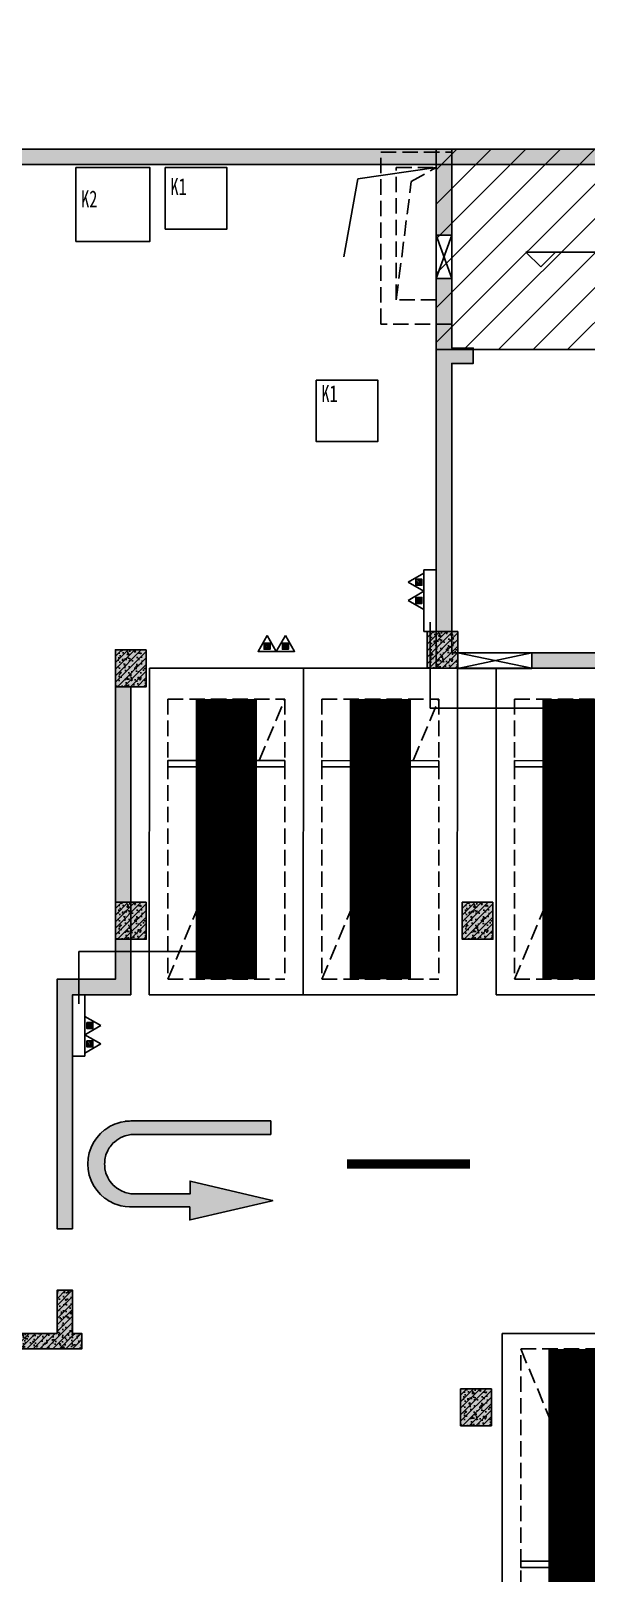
# Model space of a CAD drawing. Extents: x -1338203 to 1886333, y -783476 to 1038610.
# Drawn here: x 571504 to 580519, y 271657 to 296699 of the extents above; entities that cross this region are included whole.
import ezdxf

# ---------------------------------------------------------------- set-up
doc = ezdxf.new("R2010")
doc.units = 0
doc.header["$LTSCALE"] = 1000
doc.header["$MEASUREMENT"] = 0
for name, pattern in [('A-001-人防参照B1$0$DASH', [0.35, 0.25, -0.1]), ('A-001-平面B2$0$__DASH', [0.35, 0.25, -0.1]), ('DASH', [0.35, 0.25, -0.1])]:
    doc.linetypes.add(name, pattern=pattern)
for name, color, linetype in [('$0$0A-O-HOLE', 52, 'Continuous'), ('0A-P-PKNG-LINE', 9, 'Continuous'), ('A-001-车位参照B1$0$A-001-车位参照B1$0$0A-P-PKNG-CAR(A)', 43, 'Continuous'), ('A-15-平面B1$0$0A-A-SYMB-ELEV', 150, 'Continuous'), ('A-FIRE', 7, 'Continuous'), ('p-a-regular', 5, 'Continuous'), ('S-15-柱墙B1_1$0$0S-CW-HATCH', 251, 'Continuous'), ('S-15-柱墙B1_1$0$0S-CW-HATCH-UP', 251, 'Continuous'), ('S-15-柱墙B1_1$0$0S-CW-LINE', 72, 'Continuous'), ('S-15-柱墙B1_1$0$0S-S-HOLE', 55, 'Continuous'), ('S001地下一墙柱$0$S001地下一墙柱$0$0S-CC-LINE', 52, 'Continuous'), ('S001地下一墙柱$0$S001地下一墙柱$0$0S-CW-HATCH', 251, 'Continuous'), ('S001地下一墙柱$0$S001地下一墙柱$0$0S-CW-HATCH-UP', 251, 'Continuous'), ('S001地下一墙柱$0$S001地下一墙柱$0$0S-CW-LINE', 72, 'Continuous'), ('中心线', 42, 'Continuous'), ('可见线', 7, 'Continuous'), ('地面指向箭头', 7, 'Continuous'), ('负一层消火栓$0$0P-ACC-FH', 7, 'Continuous'), ('负一层消火栓$0$0P-DIM-FH', 3, 'Continuous'), ('负一层消火栓$0$0P-EQUIP-FH', 7, 'Continuous')]:
    doc.layers.add(name, color=color, linetype=linetype)
doc.layers.add('A-001-主楼组合参照B1$0$0A-X-AREA', color=6, linetype='Continuous', plot=False)
doc.layers.add('A-001-平面参照B1$0$A-001-主楼组合参照B1$0$0A-X-AREA', color=6, linetype='Continuous', plot=False)
doc.styles.add('仿宋_GB2312', font='simfang.ttf', dxfattribs={"width": 0.7, "height": 4})
pattern_1 = [(45, (-766365.37, -306889.07), (-53.033009, 53.033009), []), (50, (-766365.37, -306889.07), (215.178055, -18.82564), [22.5, -247.5]), (355, (-766365.37, -306889.07), (-41.6254, 225.65764), [18, -198]), (100.4514, (-766347.44, -306890.64), (173.552815, 206.83186), [19.12206, -210.34263]), (46.1842, (-766365.37, -306829.07), (320.17231, -49.6557), [33.75, -371.25]), (96.6356, (-766338.7, -306833.2), (280.39881, 292.23536), [28.68309, -315.5139]), (351.1842, (-766365.37, -306829.07), (280.39858, 292.23558), [27, -297]), (21, (-766335.37, -306844.07), (179.072116, -120.785667), [22.5, -247.5]), (326, (-766335.37, -306844.07), (72.9946, 217.54501), [18, -198]), (71.4514, (-766320.44, -306854.14), (252.06679, 96.75915), [19.12206, -210.34263]), (37.5, (-766365.37, -306889.07), (3.647957, 99.868156), [0, -195.6, 0, -201, 0, -198.75]), (7.5, (-766365.37, -306889.07), (78.920861, 118.323514), [0, -114.6, 0, -191.1, 0, -75.75]), (327.5, (-766432.27, -306889.07), (160.146731, -6.766462), [0, -75, 0, -234, 0, -310.5]), (317.5, (-766462.27, -306889.07), (174.95585, 30.031495), [0, -97.5, 0, -155.4, 0, -220.5])]

# ---------------------------------------------------------------- blocks, each defined once
blk = doc.blocks.new('A-001-平面参照B1')
at = {"layer": 'A-001-平面参照B1$0$A-001-主楼组合参照B1$0$0A-X-AREA'}
blk.add_lwpolyline([(-188279, -12110), (-188279, -15590)], dxfattribs=at)
blk = doc.blocks.new('A$C2C814229')
at = {"layer": '$0$0A-O-HOLE', "linetype": 'DASH'}
blk.add_lwpolyline([(-188929, -12407), (-188279, -12407), (-188279, -14558), (-188929, -14558)], close=True, dxfattribs=at)
blk.add_lwpolyline([(-188929, -14558), (-188686, -12637), (-188279, -12408)], dxfattribs=at)
blk = doc.blocks.new('A-001-人防参照B1')
at = {"linetype": 'A-001-人防参照B1$0$DASH'}
for points in [[(-188029, -14950), (-189179, -14950), (-189179, -12160), (-188029, -12160)], [(-188279, -14558), (-188929, -14558), (-188929, -12410), (-188279, -12410)]]:
    blk.add_lwpolyline(points, close=True, dxfattribs=at)
blk.add_lwpolyline([(-189779, -13860), (-189551, -12594), (-188279, -12410)])
blk = doc.blocks.new('S-15-柱墙B1_1', base_point=(-588474, -346969))
at = {"layer": 'S-15-柱墙B1_1$0$0S-CW-HATCH'}
h = blk.add_hatch(color=256, dxfattribs=at)
h.dxf.hatch_style = 1
h.paths.add_polyline_path([(-555084, -357159), (-555084, -356909), (-555534, -356909), (-555534, -353429), (-555784, -353429), (-555784, -357709), (-557824, -357709), (-557824, -357959), (-555534, -357959), (-555534, -357159)])
h.paths.add_polyline_path([(-551715, -357159), (-551715, -356909), (-554084, -356909), (-554084, -357159)])
h.paths.add_polyline_path([(-560414, -348869), (-560614, -348869), (-560614, -349469), (-559634, -349469), (-559634, -349269), (-560414, -349269)], flags=17)
h.paths.add_polyline_path([(-584784, -348869), (-584984, -348869), (-584984, -349269), (-585764, -349269), (-585764, -349469), (-584784, -349469)], flags=17)
h.paths.add_polyline_path([(-600324, -350829), (-600574, -350829), (-600574, -357159), (-600224, -357160), (-600224, -356909), (-600324, -356909), (-600324, -352209), (-599974, -352209), (-599974, -351959), (-600324, -351959)])
h.paths.add_polyline_path([(-545074, -355509), (-544824, -355509), (-544824, -356609), (-545074, -356609), (-545074, -356909), (-548299, -356909), (-548299, -355969), (-548549, -355969), (-548549, -356909), (-550365, -356909), (-550365, -357159), (-544824, -357159), (-544824, -350829), (-545074, -350829), (-545074, -350129), (-544824, -350129), (-544824, -348729), (-554984, -348729), (-554984, -347379), (-556764, -347379), (-556764, -346809), (-560084, -346809), (-560084, -347309), (-562464, -347309), (-562464, -348729), (-582934, -348729), (-582934, -347309), (-585314, -347309), (-585314, -346809), (-588634, -346809), (-588634, -347379), (-590414, -347379), (-590414, -348729), (-600574, -348729), (-600574, -350129), (-600324, -350129), (-600324, -348979), (-592984, -348979), (-592984, -351959), (-593314, -351959), (-593314, -352209), (-592734, -352209), (-592734, -348979), (-590364, -348979), (-590364, -349819), (-590164, -349819), (-590164, -347629), (-588584, -347629), (-588584, -350409), (-588384, -350409), (-588384, -347059), (-585564, -347059), (-585564, -347559), (-584984, -347559), (-584984, -348069), (-584784, -348069), (-584784, -347559), (-583184, -347559), (-583184, -349819), (-582984, -349819), (-582984, -348979), (-580614, -348979), (-580614, -352209), (-580034, -352209), (-580034, -351959), (-580364, -351959), (-580364, -348979), (-574424, -348979), (-574424, -348729), (-573624, -348729), (-573624, -348979), (-573024, -348979), (-573024, -351959), (-573374, -351959), (-573374, -352209), (-572774, -352209), (-572774, -348979), (-572624, -348979), (-572624, -352209), (-572024, -352209), (-572024, -351959), (-572374, -351959), (-572374, -348979), (-565034, -348979), (-565034, -351959), (-565364, -351959), (-565364, -352209), (-564784, -352209), (-564784, -348979), (-562414, -348979), (-562414, -349819), (-562214, -349819), (-562214, -347559), (-560614, -347559), (-560614, -348069), (-560414, -348069), (-560414, -347559), (-559834, -347559), (-559834, -347059), (-557014, -347059), (-557014, -350409), (-556814, -350409), (-556814, -347629), (-555234, -347629), (-555234, -349819), (-555034, -349819), (-555034, -348979), (-552664, -348979), (-552664, -352209), (-552084, -352209), (-552084, -351959), (-552414, -351959), (-552414, -348979), (-545074, -348979), (-545074, -351959), (-545424, -351959), (-545424, -352209), (-545074, -352209)])
h = blk.add_hatch(color=256, dxfattribs=at)
h.dxf.hatch_style = 1
h.paths.add_polyline_path([(-597099, -356909), (-597099, -355059), (-596849, -355059), (-596849, -356909), (-591889, -356909), (-591889, -357159), (-599024, -357160), (-599024, -356909)])
at = {"layer": 'S-15-柱墙B1_1$0$0S-CW-HATCH-UP'}
h = blk.add_hatch(dxfattribs=at)
h.set_pattern_fill('钢筋混凝土', color=256, scale=30)
h.set_pattern_definition([(45, (0, 0), (-53.0330086, 53.0330086), []), (50, (0, 0), (215.178055, -18.82564), [22.5, -247.5]), (355, (0, 0), (-41.6254, 225.65764), [18, -198]), (100.4514, (17.93, -1.57), (173.552815, 206.83186), [19.12206, -210.342634]), (46.1842, (0, 60), (320.17231, -49.6557), [33.75, -371.25]), (96.6356, (26.68, 55.86), (280.39881, 292.23536), [28.68309, -315.5139]), (351.1842, (0, 60), (280.39858, 292.23558), [27, -297]), (21, (30, 45), (179.072116, -120.785667), [22.5, -247.5]), (326, (30, 45), (72.9946, 217.545014), [18, -198]), (71.4514, (44.92, 34.93), (252.06679, 96.75915), [19.12206, -210.342634]), (37.5, (0, 0), (3.647957, 99.868156), [0, -195.6, 0, -201, 0, -198.75]), (7.5, (0, 0), (78.920861, 118.323514), [0, -114.6, 0, -191.1, 0, -75.75]), (327.5, (-66.9, 0), (160.146731, -6.7664615), [0, -75, 0, -234, 0, -310.5]), (317.5, (-96.9, 0), (174.95585, 30.031495), [0, -97.5, 0, -155.4, 0, -220.5])])
h.paths.add_polyline_path([(-555084, -357159), (-555084, -356909), (-555534, -356909), (-555534, -353429), (-555784, -353429), (-555784, -357709), (-557824, -357709), (-557824, -357959), (-555534, -357959), (-555534, -357159)])
h.paths.add_polyline_path([(-551715, -357159), (-551715, -356909), (-554084, -356909), (-554084, -357159)])
h.paths.add_polyline_path([(-560414, -348869), (-560614, -348869), (-560614, -349469), (-559634, -349469), (-559634, -349269), (-560414, -349269)], flags=17)
h.paths.add_polyline_path([(-584784, -348869), (-584984, -348869), (-584984, -349269), (-585764, -349269), (-585764, -349469), (-584784, -349469)], flags=17)
h.paths.add_polyline_path([(-600324, -350829), (-600574, -350829), (-600574, -357159), (-600224, -357160), (-600224, -356909), (-600324, -356909), (-600324, -352209), (-599974, -352209), (-599974, -351959), (-600324, -351959)])
h.paths.add_polyline_path([(-545074, -355509), (-544824, -355509), (-544824, -356609), (-545074, -356609), (-545074, -356909), (-548299, -356909), (-548299, -355969), (-548549, -355969), (-548549, -356909), (-550365, -356909), (-550365, -357159), (-544824, -357159), (-544824, -350829), (-545074, -350829), (-545074, -350129), (-544824, -350129), (-544824, -348729), (-554984, -348729), (-554984, -347379), (-556764, -347379), (-556764, -346809), (-560084, -346809), (-560084, -347309), (-562464, -347309), (-562464, -348729), (-582934, -348729), (-582934, -347309), (-585314, -347309), (-585314, -346809), (-588634, -346809), (-588634, -347379), (-590414, -347379), (-590414, -348729), (-600574, -348729), (-600574, -350129), (-600324, -350129), (-600324, -348979), (-592984, -348979), (-592984, -351959), (-593314, -351959), (-593314, -352209), (-592734, -352209), (-592734, -348979), (-590364, -348979), (-590364, -349819), (-590164, -349819), (-590164, -347629), (-588584, -347629), (-588584, -350409), (-588384, -350409), (-588384, -347059), (-585564, -347059), (-585564, -347559), (-584984, -347559), (-584984, -348069), (-584784, -348069), (-584784, -347559), (-583184, -347559), (-583184, -349819), (-582984, -349819), (-582984, -348979), (-580614, -348979), (-580614, -352209), (-580034, -352209), (-580034, -351959), (-580364, -351959), (-580364, -348979), (-574424, -348979), (-574424, -348729), (-573624, -348729), (-573624, -348979), (-573024, -348979), (-573024, -351959), (-573374, -351959), (-573374, -352209), (-572774, -352209), (-572774, -348979), (-572624, -348979), (-572624, -352209), (-572024, -352209), (-572024, -351959), (-572374, -351959), (-572374, -348979), (-565034, -348979), (-565034, -351959), (-565364, -351959), (-565364, -352209), (-564784, -352209), (-564784, -348979), (-562414, -348979), (-562414, -349819), (-562214, -349819), (-562214, -347559), (-560614, -347559), (-560614, -348069), (-560414, -348069), (-560414, -347559), (-559834, -347559), (-559834, -347059), (-557014, -347059), (-557014, -350409), (-556814, -350409), (-556814, -347629), (-555234, -347629), (-555234, -349819), (-555034, -349819), (-555034, -348979), (-552664, -348979), (-552664, -352209), (-552084, -352209), (-552084, -351959), (-552414, -351959), (-552414, -348979), (-545074, -348979), (-545074, -351959), (-545424, -351959), (-545424, -352209), (-545074, -352209)])
h = blk.add_hatch(dxfattribs=at)
h.set_pattern_fill('钢筋混凝土', color=256, scale=30)
h.set_pattern_definition([(45, (0, 0), (-53.0330086, 53.0330086), []), (50, (0, 0), (215.178055, -18.82564), [22.5, -247.5]), (355, (0, 0), (-41.6254, 225.65764), [18, -198]), (100.4514, (17.93, -1.57), (173.552815, 206.83186), [19.12206, -210.342634]), (46.1842, (0, 60), (320.17231, -49.6557), [33.75, -371.25]), (96.6356, (26.68, 55.86), (280.39881, 292.23536), [28.68309, -315.5139]), (351.1842, (0, 60), (280.39858, 292.23558), [27, -297]), (21, (30, 45), (179.072116, -120.785667), [22.5, -247.5]), (326, (30, 45), (72.9946, 217.545014), [18, -198]), (71.4514, (44.92, 34.93), (252.06679, 96.75915), [19.12206, -210.342634]), (37.5, (0, 0), (3.647957, 99.868156), [0, -195.6, 0, -201, 0, -198.75]), (7.5, (0, 0), (78.920861, 118.323514), [0, -114.6, 0, -191.1, 0, -75.75]), (327.5, (-66.9, 0), (160.146731, -6.7664615), [0, -75, 0, -234, 0, -310.5]), (317.5, (-96.9, 0), (174.95585, 30.031495), [0, -97.5, 0, -155.4, 0, -220.5])])
h.paths.add_polyline_path([(-597099, -356909), (-597099, -355059), (-596849, -355059), (-596849, -356909), (-591889, -356909), (-591889, -357159), (-599024, -357160), (-599024, -356909)])
at = {"layer": 'S-15-柱墙B1_1$0$0S-CW-LINE'}
for points in [[(-600324, -356909), (-600324, -352209), (-599974, -352209), (-599974, -351959), (-600324, -351959), (-600324, -348979), (-592984, -348979)], [(-590414, -348729), (-600574, -348729), (-600574, -357159), (-600224, -357160), (-600224, -356909), (-600324, -356909)], [(-597099, -356909), (-597099, -355059), (-596849, -355059), (-596849, -356909), (-591889, -356909), (-591889, -357159), (-599024, -357160), (-599024, -356909), (-597099, -356909)]]:
    blk.add_lwpolyline(points, dxfattribs=at)
at = {"layer": 'S-15-柱墙B1_1$0$0S-S-HOLE'}
for p, q in [((-600574, -350829), (-600324, -350129)), ((-600324, -350829), (-600574, -350129)), ((-600224, -357160), (-599024, -356909)), ((-599024, -357159), (-600224, -356909)), ((-599024, -357159), (-600224, -357159))]:
    blk.add_line(p, q, dxfattribs=at)
for points in [[(-600574, -350129), (-600324, -350129), (-600324, -350829), (-600574, -350829)], [(-600224, -356909), (-599024, -356909), (-599024, -357160), (-600224, -357160)]]:
    blk.add_lwpolyline(points, close=True, dxfattribs=at)
at = {"layer": 'S-15-柱墙B1_1$0$0S-S-HOLE', "flags": 128}
blk.add_lwpolyline([(-599024, -357159), (-599024, -356909), (-597099, -356909), (-597099, -355059), (-596849, -355059), (-596849, -356909), (-591889, -356909), (-591889, -357159), (-599024, -357159)], dxfattribs=at)
blk = doc.blocks.new('S001地下一墙柱')
at = {"layer": 'S001地下一墙柱$0$S001地下一墙柱$0$0S-CW-HATCH', "ltscale": 0.002}
h = blk.add_hatch(color=256, dxfattribs=at)
h.dxf.hatch_style = 1
h.paths.add_polyline_path([(-209035, -20410), (-209035, -12109), (-188029, -12109), (-188029, -12360), (-208785, -12359), (-208785, -20410)])
at = {"layer": 'S001地下一墙柱$0$S001地下一墙柱$0$0S-CW-HATCH'}
h = blk.add_hatch(color=256, dxfattribs=at)
h.dxf.hatch_style = 1
h.paths.add_polyline_path([(-187929, -19940), (-188429, -19940), (-188429, -20540), (-187929, -20540)])
h = blk.add_hatch(color=256, dxfattribs=at)
h.dxf.hatch_style = 1
h.paths.add_polyline_path([(-192988, -20240), (-193488, -20240), (-193488, -20840), (-192988, -20840)])
at = {"layer": 'S001地下一墙柱$0$S001地下一墙柱$0$0S-CW-HATCH', "ltscale": 0.002}
h = blk.add_hatch(color=256, dxfattribs=at)
h.dxf.hatch_style = 1
h.paths.add_polyline_path([(-194184, -29640), (-194184, -25840), (-193238, -25840), (-193238, -20840), (-193488, -20840), (-193488, -25590), (-194434, -25590), (-194434, -29640)])
at = {"layer": 'S001地下一墙柱$0$S001地下一墙柱$0$0S-CW-HATCH'}
h = blk.add_hatch(color=256, dxfattribs=at)
h.dxf.hatch_style = 1
h.paths.add_polyline_path([(-192988, -24340), (-193488, -24340), (-193488, -24940), (-192988, -24940)])
h = blk.add_hatch(color=256, dxfattribs=at)
h.dxf.hatch_style = 1
h.paths.add_polyline_path([(-187359, -24340), (-187859, -24340), (-187859, -24940), (-187359, -24940)])
at = {"layer": 'S001地下一墙柱$0$S001地下一墙柱$0$0S-CW-HATCH', "ltscale": 0.002}
h = blk.add_hatch(color=256, dxfattribs=at)
h.dxf.hatch_style = 1
h.paths.add_polyline_path([(-198825, -31090), (-198825, -31590), (-194034, -31590), (-194034, -31340), (-194184, -31340), (-194184, -30640), (-194434, -30640), (-194434, -31340), (-198350, -31340), (-198350, -31090)])
at = {"layer": 'S001地下一墙柱$0$S001地下一墙柱$0$0S-CW-HATCH'}
h = blk.add_hatch(color=256, dxfattribs=at)
h.dxf.hatch_style = 1
h.paths.add_polyline_path([(-187384, -32240), (-187884, -32240), (-187884, -32840), (-187384, -32840)])
at = {"layer": 'S001地下一墙柱$0$S001地下一墙柱$0$0S-CW-HATCH-UP', "ltscale": 0.002}
h = blk.add_hatch(dxfattribs=at)
h.set_pattern_fill('钢筋混凝土', color=256, scale=30)
h.set_pattern_definition([(45, (-766365.37, -306889.07), (-53.033009, 53.033009), []), (50, (-766365.37, -306889.07), (215.178055, -18.82564), [22.5, -247.5]), (355, (-766365.37, -306889.07), (-41.6254, 225.65764), [18, -198]), (100.4514, (-766347.44, -306890.64), (173.552815, 206.83186), [19.12206, -210.34263]), (46.1842, (-766365.37, -306829.07), (320.17231, -49.6557), [33.75, -371.25]), (96.6356, (-766338.7, -306833.2), (280.39881, 292.23536), [28.68309, -315.5139]), (351.1842, (-766365.37, -306829.07), (280.39858, 292.23558), [27, -297]), (21, (-766335.37, -306844.07), (179.072116, -120.785667), [22.5, -247.5]), (326, (-766335.37, -306844.07), (72.9946, 217.54501), [18, -198]), (71.4514, (-766320.44, -306854.14), (252.06679, 96.75915), [19.12206, -210.34263]), (37.5, (-766365.37, -306889.07), (3.647957, 99.868156), [0, -195.6, 0, -201, 0, -198.75]), (7.5, (-766365.37, -306889.07), (78.920861, 118.323514), [0, -114.6, 0, -191.1, 0, -75.75]), (327.5, (-766432.27, -306889.07), (160.146731, -6.766462), [0, -75, 0, -234, 0, -310.5]), (317.5, (-766462.27, -306889.07), (174.95585, 30.031495), [0, -97.5, 0, -155.4, 0, -220.5])])
h.paths.add_polyline_path([(-209035, -20410), (-209035, -12109), (-188029, -12109), (-188029, -12360), (-208785, -12359), (-208785, -20410)])
at = {"layer": 'S001地下一墙柱$0$S001地下一墙柱$0$0S-CW-HATCH-UP'}
h = blk.add_hatch(dxfattribs=at)
h.set_pattern_fill('钢筋混凝土', color=256, scale=30)
h.set_pattern_definition([(45, (-155618.035, -10988.39), (-53.03301, 53.03301), []), (50, (-155618.04, -10988.39), (215.1781, -18.8256), [22.5, -247.5]), (355, (-155618.04, -10988.4), (-41.6254, 225.6576), [18, -198]), (100.4514, (-155600.1, -10989.96), (173.5528, 206.8319), [19.122, -210.3426]), (46.1842, (-155618.04, -10928.4), (320.1723, -49.6557), [33.75, -371.25]), (96.6356, (-155591.35, -10932.53), (280.3988, 292.2354), [28.683, -315.514]), (351.1842, (-155618.04, -10928.4), (280.3986, 292.2356), [27, -297]), (21, (-155588.04, -10943.39), (179.0721, -120.7857), [22.5, -247.5]), (326, (-155588.04, -10943.4), (72.9946, 217.545), [18, -198]), (71.4514, (-155573.11, -10953.46), (252.0668, 96.7591), [19.122, -210.3426]), (37.5, (-155618.035, -10988.39), (3.64796, 99.86816), [0, -195.6, 0, -201, 0, -198.75]), (7.5, (-155618.04, -10988.39), (78.92086, 118.3235), [0, -114.6, 0, -191.1, 0, -75.75]), (327.5, (-155684.935, -10988.39), (160.14673, -6.76646), [0, -75, 0, -234, 0, -310.5]), (317.5, (-155714.94, -10988.39), (174.95585, 30.0315), [0, -97.5, 0, -155.4, 0, -220.5])])
h.paths.add_polyline_path([(-187929, -19940), (-188429, -19940), (-188429, -20540), (-187929, -20540)])
h = blk.add_hatch(dxfattribs=at)
h.set_pattern_fill('钢筋混凝土', color=256, scale=30)
h.set_pattern_definition([(45, (-160677.06, -11288.28), (-53.03301, 53.03301), []), (50, (-160677.06, -11288.28), (215.1781, -18.8256), [22.5, -247.5]), (355, (-160677.06, -11288.28), (-41.6254, 225.6576), [18, -198]), (100.4514, (-160659.13, -11289.85), (173.5528, 206.8319), [19.122, -210.3426]), (46.1842, (-160677.06, -11228.28), (320.1723, -49.6557), [33.75, -371.25]), (96.6356, (-160650.38, -11232.42), (280.3988, 292.2354), [28.683, -315.514]), (351.1842, (-160677.06, -11228.28), (280.3986, 292.2356), [27, -297]), (21, (-160647.06, -11243.28), (179.0721, -120.7857), [22.5, -247.5]), (326, (-160647.06, -11243.28), (72.9946, 217.545), [18, -198]), (71.4514, (-160632.14, -11253.35), (252.0668, 96.7591), [19.122, -210.3426]), (37.5, (-160677.06, -11288.28), (3.64796, 99.86816), [0, -195.6, 0, -201, 0, -198.75]), (7.5, (-160677.06, -11288.28), (78.92086, 118.3235), [0, -114.6, 0, -191.1, 0, -75.75]), (327.5, (-160743.96, -11288.28), (160.14673, -6.76646), [0, -75, 0, -234, 0, -310.5]), (317.5, (-160773.96, -11288.28), (174.95585, 30.0315), [0, -97.5, 0, -155.4, 0, -220.5])])
h.paths.add_polyline_path([(-192988, -20240), (-193488, -20240), (-193488, -20840), (-192988, -20840)])
at = {"layer": 'S001地下一墙柱$0$S001地下一墙柱$0$0S-CW-HATCH-UP', "ltscale": 0.002}
h = blk.add_hatch(dxfattribs=at)
h.set_pattern_fill('钢筋混凝土', color=256, scale=30)
h.set_pattern_definition(pattern_1)
h.paths.add_polyline_path([(-194184, -29640), (-194184, -25840), (-193238, -25840), (-193238, -20840), (-193488, -20840), (-193488, -25590), (-194434, -25590), (-194434, -29640)])
at = {"layer": 'S001地下一墙柱$0$S001地下一墙柱$0$0S-CW-HATCH-UP'}
h = blk.add_hatch(dxfattribs=at)
h.set_pattern_fill('钢筋混凝土', color=256, scale=30)
h.set_pattern_definition([(45, (-160677.06, -15388.27), (-53.03301, 53.03301), []), (50, (-160677.06, -15388.27), (215.1781, -18.8256), [22.5, -247.5]), (355, (-160677.06, -15388.27), (-41.6254, 225.6576), [18, -198]), (100.4514, (-160659.13, -15389.84), (173.5528, 206.8319), [19.122, -210.3426]), (46.1842, (-160677.06, -15328.27), (320.1723, -49.6557), [33.75, -371.25]), (96.6356, (-160650.38, -15332.4), (280.3988, 292.2354), [28.683, -315.514]), (351.1842, (-160677.06, -15328.27), (280.3986, 292.2356), [27, -297]), (21, (-160647.06, -15343.27), (179.0721, -120.7857), [22.5, -247.5]), (326, (-160647.06, -15343.27), (72.9946, 217.545), [18, -198]), (71.4514, (-160632.14, -15353.34), (252.0668, 96.7591), [19.122, -210.3426]), (37.5, (-160677.06, -15388.27), (3.64796, 99.86816), [0, -195.6, 0, -201, 0, -198.75]), (7.5, (-160677.06, -15388.27), (78.92086, 118.3235), [0, -114.6, 0, -191.1, 0, -75.75]), (327.5, (-160743.96, -15388.27), (160.14673, -6.76646), [0, -75, 0, -234, 0, -310.5]), (317.5, (-160773.96, -15388.27), (174.95585, 30.0315), [0, -97.5, 0, -155.4, 0, -220.5])])
h.paths.add_polyline_path([(-192988, -24340), (-193488, -24340), (-193488, -24940), (-192988, -24940)])
h = blk.add_hatch(dxfattribs=at)
h.set_pattern_fill('钢筋混凝土', color=256, scale=30)
h.set_pattern_definition([(45, (-155048.035, -15388.27), (-53.03301, 53.03301), []), (50, (-155048.04, -15388.27), (215.1781, -18.8256), [22.5, -247.5]), (355, (-155048.04, -15388.27), (-41.6254, 225.6576), [18, -198]), (100.4514, (-155030.1, -15389.84), (173.5528, 206.8319), [19.122, -210.3426]), (46.1842, (-155048.04, -15328.27), (320.1723, -49.6557), [33.75, -371.25]), (96.6356, (-155021.35, -15332.4), (280.3988, 292.2354), [28.683, -315.514]), (351.1842, (-155048.04, -15328.27), (280.3986, 292.2356), [27, -297]), (21, (-155018.04, -15343.27), (179.0721, -120.7857), [22.5, -247.5]), (326, (-155018.04, -15343.27), (72.9946, 217.545), [18, -198]), (71.4514, (-155003.11, -15353.34), (252.0668, 96.7591), [19.122, -210.3426]), (37.5, (-155048.035, -15388.27), (3.64796, 99.86816), [0, -195.6, 0, -201, 0, -198.75]), (7.5, (-155048.04, -15388.27), (78.92086, 118.3235), [0, -114.6, 0, -191.1, 0, -75.75]), (327.5, (-155114.935, -15388.27), (160.14673, -6.76646), [0, -75, 0, -234, 0, -310.5]), (317.5, (-155144.94, -15388.27), (174.95585, 30.0315), [0, -97.5, 0, -155.4, 0, -220.5])])
h.paths.add_polyline_path([(-187359, -24340), (-187859, -24340), (-187859, -24940), (-187359, -24940)])
at = {"layer": 'S001地下一墙柱$0$S001地下一墙柱$0$0S-CW-HATCH-UP', "ltscale": 0.002}
h = blk.add_hatch(dxfattribs=at)
h.set_pattern_fill('钢筋混凝土', color=256, scale=30)
h.set_pattern_definition(pattern_1)
h.paths.add_polyline_path([(-198825, -31090), (-198825, -31590), (-194034, -31590), (-194034, -31340), (-194184, -31340), (-194184, -30640), (-194434, -30640), (-194434, -31340), (-198350, -31340), (-198350, -31090)])
at = {"layer": 'S001地下一墙柱$0$S001地下一墙柱$0$0S-CW-HATCH-UP'}
h = blk.add_hatch(dxfattribs=at)
h.set_pattern_fill('钢筋混凝土', color=256, scale=30)
h.set_pattern_definition([(45, (-155073.035, -23288.27), (-53.03301, 53.03301), []), (50, (-155073.03, -23288.27), (215.1781, -18.8256), [22.5, -247.5]), (355, (-155073.03, -23288.27), (-41.6254, 225.6576), [18, -198]), (100.4514, (-155055.1, -23289.84), (173.5528, 206.8319), [19.122, -210.3426]), (46.1842, (-155073.03, -23228.27), (320.1723, -49.6557), [33.75, -371.25]), (96.6356, (-155046.35, -23232.4), (280.3988, 292.2354), [28.683, -315.514]), (351.1842, (-155073.03, -23228.27), (280.3986, 292.2356), [27, -297]), (21, (-155043.03, -23243.27), (179.0721, -120.7857), [22.5, -247.5]), (326, (-155043.03, -23243.27), (72.9946, 217.545), [18, -198]), (71.4514, (-155028.11, -23253.34), (252.0668, 96.7591), [19.122, -210.3426]), (37.5, (-155073.035, -23288.27), (3.64796, 99.86816), [0, -195.6, 0, -201, 0, -198.75]), (7.5, (-155073.03, -23288.27), (78.92086, 118.3235), [0, -114.6, 0, -191.1, 0, -75.75]), (327.5, (-155139.935, -23288.27), (160.14673, -6.76646), [0, -75, 0, -234, 0, -310.5]), (317.5, (-155169.93, -23288.27), (174.95585, 30.0315), [0, -97.5, 0, -155.4, 0, -220.5])])
h.paths.add_polyline_path([(-187384, -32240), (-187884, -32240), (-187884, -32840), (-187384, -32840)])
at = {"layer": 'S001地下一墙柱$0$S001地下一墙柱$0$0S-CC-LINE'}
for points in [[(-187929, -19940), (-188429, -19940), (-188429, -20540), (-187929, -20540)], [(-192988, -20240), (-193488, -20240), (-193488, -20840), (-192988, -20840)], [(-192988, -24340), (-193488, -24340), (-193488, -24940), (-192988, -24940)], [(-187359, -24340), (-187859, -24340), (-187859, -24940), (-187359, -24940)], [(-187384, -32240), (-187884, -32240), (-187884, -32840), (-187384, -32840)]]:
    blk.add_lwpolyline(points, close=True, dxfattribs=at)
at = {"layer": 'S001地下一墙柱$0$S001地下一墙柱$0$0S-CW-LINE', "ltscale": 0.002}
blk.add_lwpolyline([(-209035, -20410), (-209035, -12109), (-188029, -12109), (-188029, -12360), (-208785, -12359), (-208785, -20410), (-209035, -20410)], dxfattribs=at)
for points in [[(-194184, -29640), (-194184, -25840), (-193238, -25840), (-193238, -20840), (-193488, -20840), (-193488, -25590), (-194434, -25590), (-194434, -29640)], [(-198825, -31090), (-198825, -31590), (-194034, -31590), (-194034, -31340), (-194184, -31340), (-194184, -30640), (-194434, -30640), (-194434, -31340), (-198350, -31340), (-198350, -31090)]]:
    blk.add_lwpolyline(points, close=True, dxfattribs=at)
at = {"ltscale": 0.002}
blk.add_blockref('S-15-柱墙B1_1', (-176179, -10350), dxfattribs=at)
blk = doc.blocks.new('负一层消火栓$0$$TwtSys$00000546')
h = blk.add_hatch()
h.set_pattern_fill('ANSI31', color=256, scale=200, style=0)
h.set_pattern_definition([(45, (-38543.802, -6670.83), (-17.67767, 17.67767), [])])
h.paths.add_polyline_path([(-65, 174), (65, 174), (65, 44), (-65, 44)])
for points in [[(0, 344), (-198, 0), (198, 0)], [(-65, 174), (65, 174), (65, 44), (-65, 44)]]:
    blk.add_lwpolyline(points, close=True)
blk = doc.blocks.new('负一层消火栓')
at = {"layer": '负一层消火栓$0$0P-ACC-FH'}
for points in [[(-188479, -18940), (-188279, -18940), (-188279, -19940), (-188479, -19940)], [(-193983, -26840), (-194183, -26840), (-194183, -25840), (-193983, -25840)]]:
    blk.add_lwpolyline(points, close=True, dxfattribs=at)
at = {"layer": '负一层消火栓$0$0P-DIM-FH'}
for p, q in [((-188379, -19790), (-188379, -21188)), ((-188379, -21188), (-186481, -21188)), ((-194083, -25990), (-194083, -25140)), ((-194083, -25140), (-192186, -25140))]:
    blk.add_line(p, q, dxfattribs=at)
at = {"layer": '负一层消火栓$0$0P-EQUIP-FH'}
for p, xscale, yscale, zscale, rotation in [((-188479, -19142, 800), 0.7500000000000013, 0.7500000000000013, 0.7500000000000013, 90), ((-188479, -19439, 800), 0.7500000000000013, 0.7500000000000013, 0.7500000000000013, 90), ((-193983, -26341, 800), 0.75, 0.75, 0.75, 270), ((-193983, -26639, 800), 0.75, 0.75, 0.75, 270)]:
    blk.add_blockref('负一层消火栓$0$$TwtSys$00000546', p, dxfattribs=dict(at, xscale=xscale, yscale=yscale, zscale=zscale, rotation=rotation))
at = {"layer": '负一层消火栓$0$0P-EQUIP-FH', "xscale": -0.75, "yscale": 0.75, "zscale": 0.75}
for p in [(-191025, -20265), (-191025, -20265), (-190728, -20265), (-190728, -20265)]:
    blk.add_blockref('负一层消火栓$0$$TwtSys$00000546', p, dxfattribs=at)
blk = doc.blocks.new('JTDT')
at = {"layer": 'A-FIRE'}
h = blk.add_hatch(color=251, dxfattribs=at)
h.dxf.hatch_style = 1
h.paths.add_polyline_path([(189165, 82916), (189162, 82988), (189159, 82988), (189147, 83060), (189144, 83075), (189126, 83123), (189114, 83162), (189105, 83180), (189081, 83230), (189072, 83245), (189057, 83269), (189036, 83299), (189024, 83317), (189021, 83320), (189021, 83323), (188961, 83389), (188893, 83449), (188818, 83500), (188734, 83542), (188650, 83571), (188561, 83586), (188468, 83592), (188378, 83586), (188288, 83571), (188202, 83542), (188118, 83500), (188043, 83449), (187974, 83389), (187915, 83323), (187915, 83320), (187912, 83317), (187900, 83299), (187882, 83269), (187864, 83245), (187858, 83230), (187831, 83180), (187822, 83162), (187810, 83123), (187795, 83075), (187789, 83060), (187777, 82988), (187771, 82916), (187771, 82895), (187771, 82839), (187771, 81938), (187559, 81938), (187559, 81935), (187867, 80625), (187876, 80592), (187882, 80625), (188190, 81935), (187983, 81935), (187983, 81938), (187983, 82839), (187986, 82895), (187989, 82916), (188007, 82988), (188037, 83060), (188046, 83075), (188076, 83123), (188109, 83162), (188124, 83180), (188184, 83230), (188205, 83245), (188247, 83269), (188318, 83299), (188390, 83317), (188441, 83320), (188468, 83323), (188492, 83320), (188543, 83317), (188615, 83299), (188686, 83269), (188728, 83245), (188749, 83230), (188809, 83180), (188824, 83162), (188857, 83123), (188887, 83075), (188896, 83060), (188926, 82988), (188944, 82916), (188947, 82895), (188949, 82839), (188949, 80625), (189168, 80625), (189168, 82839), (189168, 82895)])
at = {"layer": '地面指向箭头', "color": 251, "linetype": 'Continuous'}
blk.add_lwpolyline([(189165, 82916), (189162, 82988), (189159, 82988), (189147, 83060), (189144, 83075), (189126, 83123), (189114, 83162), (189105, 83180), (189081, 83230), (189072, 83245), (189057, 83269), (189036, 83299), (189024, 83317), (189021, 83320), (189021, 83323), (188961, 83389), (188893, 83449), (188818, 83500), (188734, 83542), (188650, 83571), (188561, 83586), (188468, 83592), (188378, 83586), (188288, 83571), (188202, 83542), (188118, 83500), (188043, 83449), (187974, 83389), (187915, 83323), (187915, 83320), (187912, 83317), (187900, 83299), (187882, 83269), (187864, 83245), (187858, 83230), (187831, 83180), (187822, 83162), (187810, 83123), (187795, 83075), (187789, 83060), (187777, 82988), (187771, 82916), (187771, 82895), (187771, 82839), (187771, 81938), (187559, 81938), (187559, 81935), (187867, 80625), (187876, 80592), (187882, 80625), (188190, 81935), (187983, 81935), (187983, 81938), (187983, 82839), (187986, 82895), (187989, 82916), (188007, 82988), (188037, 83060), (188046, 83075), (188076, 83123), (188109, 83162), (188124, 83180), (188184, 83230), (188205, 83245), (188247, 83269), (188318, 83299), (188390, 83317), (188441, 83320), (188468, 83323), (188492, 83320), (188543, 83317), (188615, 83299), (188686, 83269), (188728, 83245), (188749, 83230), (188809, 83180), (188824, 83162), (188857, 83123), (188887, 83075), (188896, 83060), (188926, 82988), (188944, 82916), (188947, 82895), (188949, 82839), (188949, 80625), (189168, 80625), (189168, 82839), (189168, 82895), (189165, 82916)], dxfattribs=at)
blk = doc.blocks.new('A$C9cb663f1')
at = {"layer": '中心线', "color": 251, "const_width": 150}
blk.add_lwpolyline([(163989, -83461), (165989, -83461)], dxfattribs=at)
at = {"layer": '地面指向箭头', "color": 251, "rotation": 90}
blk.add_blockref('JTDT', (243377, -271929), dxfattribs=at)
blk = doc.blocks.new('JSK')
at = {"layer": '可见线', "color": 1}
blk.add_lwpolyline([(14906, -300), (16106, -300), (16106, -1500), (14906, -1500)], close=True, dxfattribs=at)
at = {"layer": '可见线', "color": 1, "elevation": -83150}
for points in [[(16356, -300), (17356, -300), (17356, -1300), (16356, -1300)], [(18806, -3750), (19806, -3750), (19806, -4750), (18806, -4750)]]:
    blk.add_lwpolyline(points, close=True, dxfattribs=at)
at = {"layer": '可见线', "color": 1, "style": '仿宋_GB2312', "width": 0.7}
for s, p in [('K1', (16441, -748, -83150)), ('K2', (14991, -948)), ('K1', (18891, -4109, -83150))]:
    blk.add_text(s, height=275.7, dxfattribs=at).set_placement(p)
blk = doc.blocks.new('A-001-车位参照B1$0$A-001-车位参照B1$0$A-001-车位参照B1$0$ddd')
for p, q in [((0, 2500), (5300, 2500)), ((0, 2500), (0, 0)), ((5300, 2500), (5300, 0)), ((0, 0), (5300, 0))]:
    blk.add_line(p, q)
at = {"linetype": 'A-001-平面B2$0$__DASH'}
for p, q in [((500, 2200), (500, 300)), ((500, 2200), (5050, 2200)), ((5050, 2200), (5050, 300)), ((500, 300), (5050, 300))]:
    blk.add_line(p, q, dxfattribs=at)
blk.add_lwpolyline([(5050, 2200), (500, 300)], dxfattribs=at)
blk.add_lwpolyline([(1500, 300), (1500, 2200), (1600, 2200), (1600, 300)], close=True)
at = {"layer": 'p-a-regular', "ltscale": 0.002, "const_width": 1000}
blk.add_lwpolyline([(500, 1250), (5050, 1250)], dxfattribs=at)
blk = doc.blocks.new('A-15-平面B1')
at = {"layer": 'A-15-平面B1$0$0A-A-SYMB-ELEV'}
for p, q in [((-10405, -3671), (-10645, -3431)), ((-10645, -3431), (-9525, -3431)), ((-10405, -3671), (-10165, -3431))]:
    blk.add_line(p, q, dxfattribs=at)

msp = doc.modelspace()

# ---------------------------------------------------------------- hatches: boundary and pattern name
at = {"ltscale": 0.002}
h = msp.add_hatch(dxfattribs=at)
h.set_pattern_fill('ANSI31', color=8, scale=250)
h.set_pattern_definition([(45, (321361.53, 273451.7), (-280.633, 280.633), [])])
h.paths.add_polyline_path([(578086.6, 294775.8), (578086.6, 291525.8), (581811.6, 291525.8), (581811.6, 290045.8), (588796.6, 290045.8), (588796.6, 285545.8), (595176.6, 285545.8), (595176.6, 286345.8), (616746.6, 286345.8), (616746.6, 285545.8), (623126.6, 285545.8), (623126.6, 288395.8), (625076.6, 288395.8), (625076.6, 286595.8), (626546.6, 286595.8), (626546.6, 290045.8), (633836.6, 290045.8), (633836.6, 286345.8), (634736.6, 286345.8), (634736.6, 294775.8), (633836.6, 294775.8), (623676.6, 294775.8), (623676.6, 296125.8), (621896.6, 296125.8), (621896.6, 296695.8), (618576.6, 296695.8), (618576.6, 296195.8), (616196.6, 296195.8), (616196.6, 294775.8), (605536.6, 294775.8), (605536.6, 295675.8), (602836.6, 295675.8), (602836.6, 294775.8), (595726.6, 294775.8), (595726.6, 296195.8), (593346.6, 296195.8), (593346.6, 296695.8), (590026.6, 296695.8), (590026.6, 296125.8), (588246.6, 296125.8), (588246.6, 294775.8)])

# ---------------------------------------------------------------- linework, layer by layer
at = {"color": 3, "flags": 128}
for points in [[(578086.6, 294775.8), (578086.6, 291525.8), (581811.6, 291525.8)], [(588246.6, 294775.8), (578086.6, 294775.8)]]:
    msp.add_lwpolyline(points, dxfattribs=at)
at = {"layer": 'A-001-主楼组合参照B1$0$0A-X-AREA'}
msp.add_lwpolyline([(578086.6, 294779.1), (578086.6, 291299.1)], dxfattribs=at)

# ---------------------------------------------------------------- block references
at = {"ltscale": 0.002}
for name, p in [('S001地下一墙柱', (766365.4, 306889.1)), ('负一层消火栓', (766365.4, 306889.1)), ('A-15-平面B1', (590186.6, 296539.1)), ('A$C9cb663f1', (412646.2, 361761.3))]:
    msp.add_blockref(name, p, dxfattribs=at)
for name in ['A-001-平面参照B1', 'A-001-人防参照B1']:
    msp.add_blockref(name, (766365.4, 306889.1))
at = {"layer": '0A-P-PKNG-LINE', "ltscale": 0.002}
msp.add_blockref('A$C2C814229', (766365.4, 306889.1), dxfattribs=at)
at = {"layer": '0A-P-PKNG-LINE'}
msp.add_blockref('JSK', (557330.7, 294779.4, 83150), dxfattribs=at)
at = {"layer": 'A-001-车位参照B1$0$A-001-车位参照B1$0$0A-P-PKNG-CAR(A)', "linetype": 'Continuous', "xscale": -1, "rotation": 89.99727645939184}
for p in [(575927.9, 286349.2), (578427.9, 286349.1), (581556.7, 286349.1)]:
    msp.add_blockref('A-001-车位参照B1$0$A-001-车位参照B1$0$A-001-车位参照B1$0$ddd', p, dxfattribs=at)
at = {"layer": 'A-001-车位参照B1$0$A-001-车位参照B1$0$0A-P-PKNG-CAR(A)', "linetype": 'Continuous', "rotation": 90.00272354060814}
msp.add_blockref('A-001-车位参照B1$0$A-001-车位参照B1$0$A-001-车位参照B1$0$ddd', (581656.9, 270249.1), dxfattribs=at)

doc.saveas('drawing.dxf')
